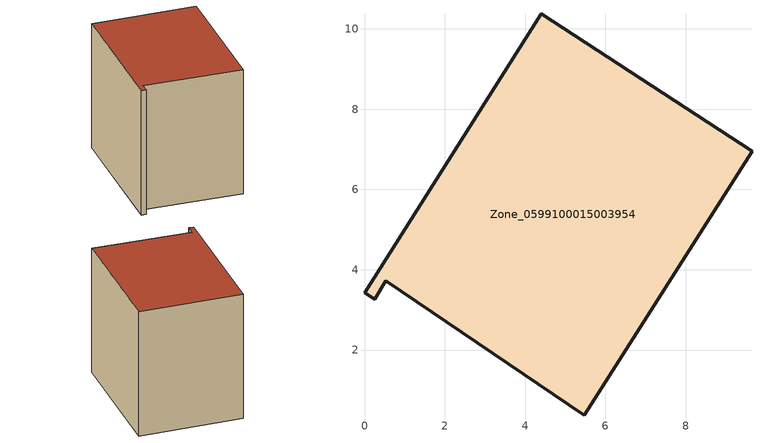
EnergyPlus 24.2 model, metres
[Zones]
Zone_0599100015003954
 floor ground (C_G): 0.53,3.73 0.26,3.26 0,3.43 4.41,10.38 9.65,6.96 5.48,0.37 z0.92
 wall outside (C_F): 9.65,6.96 4.41,10.38 0,3.43 0.26,3.26 0.53,3.73 5.48,0.37 9.65,6.96 z0.92:8.95
 roof outside (C_R): 5.48,0.37 9.65,6.96 4.41,10.38 0,3.43 0.26,3.26 0.53,3.73 z8.95
[BUILDING]
Pand.0599100015003954: North Axis=0; Terrain=City; Loads Convergence Tolerance Value=0.04; Temperature Convergence Tolerance Value=0.4; Solar Distribution=FullExterior; Maximum Number of Warmup Days=25; Minimum Number of Warmup Days=1
[Site:Location]
Rotterdam.The.Hague.AP_ZH_NLD Design_Conditions: Latitude=51.96; Longitude=4.45; Time Zone=1; Elevation=-4.5
[SITE:GROUNDTEMPERATURE:BUILDINGSURFACE]
18, 18, 18, 18, 18, 18, 18, 18, 18, 18, 18, 18
[MATERIAL] Thermal Absorptance=0.9; Solar Absorptance=0.7; Visible Absorptance=0.7
Name | Roughness | Thickness | Conductivity | Density | Specific Heat
G.TI.1965-1974 | MediumSmooth | 0.15 | 0.882353 | 540 | 1210
F.TI.1965-1974 | Rough | 0.3 | 0.697674 | 1920 | 840
R.TI.1965-1974 | MediumRough | 0.2 | 0.232558 | 1500 | 1000
[CONSTRUCTION]
C_G: G.TI.1965-1974
C_F: F.TI.1965-1974
C_R: R.TI.1965-1974
[ZONE]
Zone_0599100015003954: Type=1; Multiplier=1; Ceiling Height=Autocalculate; Volume=Autocalculate; Floor Area=autocalculate; Part of Total Floor Area=Yes
[ZONEINFILTRATION:DESIGNFLOWRATE]
Infil_Zone_0599100015003954: Zone or ZoneList or Space or SpaceList=Zone_0599100015003954; Schedule=AlwaysOn; Design Flow Rate Calculation Method=Flow/Area; Flow Rate per Floor Area=0.003; Constant Term Coefficient=1; Temperature Term Coefficient=0; Velocity Term Coefficient=0; Velocity Squared Term Coefficient=0
[HVACTEMPLATE:ZONE:IDEALLOADSAIRSYSTEM]
Zone_0599100015003954: Maximum Heating Supply Air Temperature=50; Minimum Cooling Supply Air Temperature=13; Maximum Heating Supply Air Humidity Ratio=0.0156; Minimum Cooling Supply Air Humidity Ratio=0.0077; Heating Limit=NoLimit; Cooling Limit=NoLimit; Dehumidification Control Type=ConstantSensibleHeatRatio; Cooling Sensible Heat Ratio=0.7; Dehumidification Setpoint=60; Humidification Control Type=None; Humidification Setpoint=30; Outdoor Air Method=None; Outdoor Air Flow Rate per Person=0.00944; Outdoor Air Flow Rate per Zone Floor Area=0; Outdoor Air Flow Rate per Zone=0; Demand Controlled Ventilation Type=None; Outdoor Air Economizer Type=NoEconomizer; Heat Recovery Type=None; Sensible Heat Recovery Effectiveness=0.7; Latent Heat Recovery Effectiveness=0.65
[ZONECONTROL:THERMOSTAT]
ThermostatControl_Zone_0599100015003954: Zone or ZoneList=Zone_0599100015003954; Control Type Schedule=DualSetpointControlType; Control 1=Thermostat_Zone_0599100015003954; Temperature Difference Between Cutout And Setpoint=0
[THERMOSTATSETPOINT:DUALSETPOINT]
Thermostat_Zone_0599100015003954: Heating Setpoint Temperature Schedule=HeatingSetpoint_Zone_0599100015003954; Cooling Setpoint Temperature Schedule=CoolingSetpoint_Zone_0599100015003954
[SCHEDULE:COMPACT]
HeatingSetpoint_Zone_0599100015003954: Through: 12/31, For: AllDays, Until: 24:00, 21
CoolingSetpoint_Zone_0599100015003954: Through: 12/31, For: AllDays, Until: 24:00, 24
DualSetpointControlType: Through: 12/31, For: AllDays, Until: 24:00, 4
AlwaysOn: Through: 12/31, For: AllDays, Until: 24:00, 1
